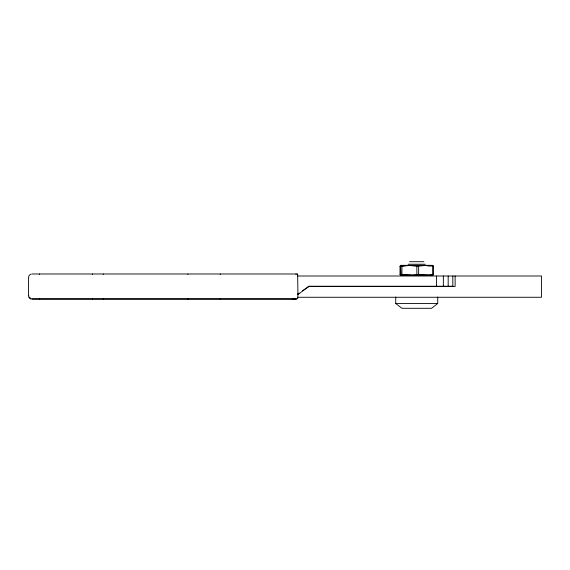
<?xml version="1.0" encoding="UTF-8"?>
<svg xmlns="http://www.w3.org/2000/svg" width="570" height="570" viewBox="0 0 570 570"><rect width="100%" height="100%" fill="white"/><g stroke="black" fill="none" stroke-linecap="round" stroke-linejoin="round"><path stroke-width="0.85" d="M400.012 266.297L400.603 265.499L400.945 274.334L400.482 275.189L400.012 274.334L400.012 266.297L400.418 266.268M432.601 265.998L432.979 265.442L433.442 266.297L433.442 274.334L433.093 275.132L432.73 274.954M28.621 276.592L29.533 275.018L31.115 274.106M437.717 297.02L437.717 303.496L431.568 308.299L401.886 308.299L395.737 303.496L395.737 297.02M294.654 298.252L292.168 299.286M297.768 294.626L309.182 286.233L302.592 290.679M297.469 294.127L298.929 293.144M294.733 299.022L293.464 299.286M400.945 266.297L409.395 265.442L416.862 266.297L425.64 265.442L433.442 266.297M433.442 274.334L425.64 275.189L418.636 274.334L409.395 275.189L400.945 274.334M402.84 265.891L407.821 265.442M410.849 275.011L404.786 275.011M427.301 275.011L420.831 275.011M409.552 261.701L423.902 261.701M408.191 264.231L425.27 264.231M400.731 265.335L432.723 265.335M32.027 273.985L297.654 273.985L297.925 295.16L297.654 298.687L32.027 298.687M400.731 275.296L432.723 275.296M297.768 276.001L541.5 276.001L541.5 297.269L297.832 297.269M28.863 277.505L28.5 277.505L28.5 295.766L28.863 295.766M308.89 286.233L453.114 286.233M308.099 286.432L455.117 286.432L455.117 276.001M32.027 299.286L296.621 299.286M395.737 303.496L437.717 303.496M424.7 265.463L429.374 265.891M400.012 274.334L400.418 274.362M31.115 298.566L28.97 296.92M31.115 299.165L29.533 298.252L28.621 296.678M296.913 273.985L296.998 274.455M452.822 276.001L452.822 286.432M448.184 276.001L448.184 286.233M443.36 276.001L443.36 286.233M436.463 276.001L436.463 286.233M432.637 266.297L432.637 274.334M418.636 266.297L418.636 274.334M416.862 266.297L416.862 274.334M401.921 266.297L401.921 274.334M295.053 298.894L295.053 299.286M220.255 273.985L220.255 274.377M220.255 298.894L220.255 299.286M187.908 273.985L187.908 274.377M187.908 298.894L187.908 299.286M103.263 273.985L103.263 274.377M103.263 298.894L103.263 299.286M92.575 273.985L92.575 274.377M92.575 298.894L92.575 299.286M39.615 273.985L39.615 274.377M39.615 298.894L39.615 299.286M295.716 274.106L295.723 274.106"/></g></svg>
